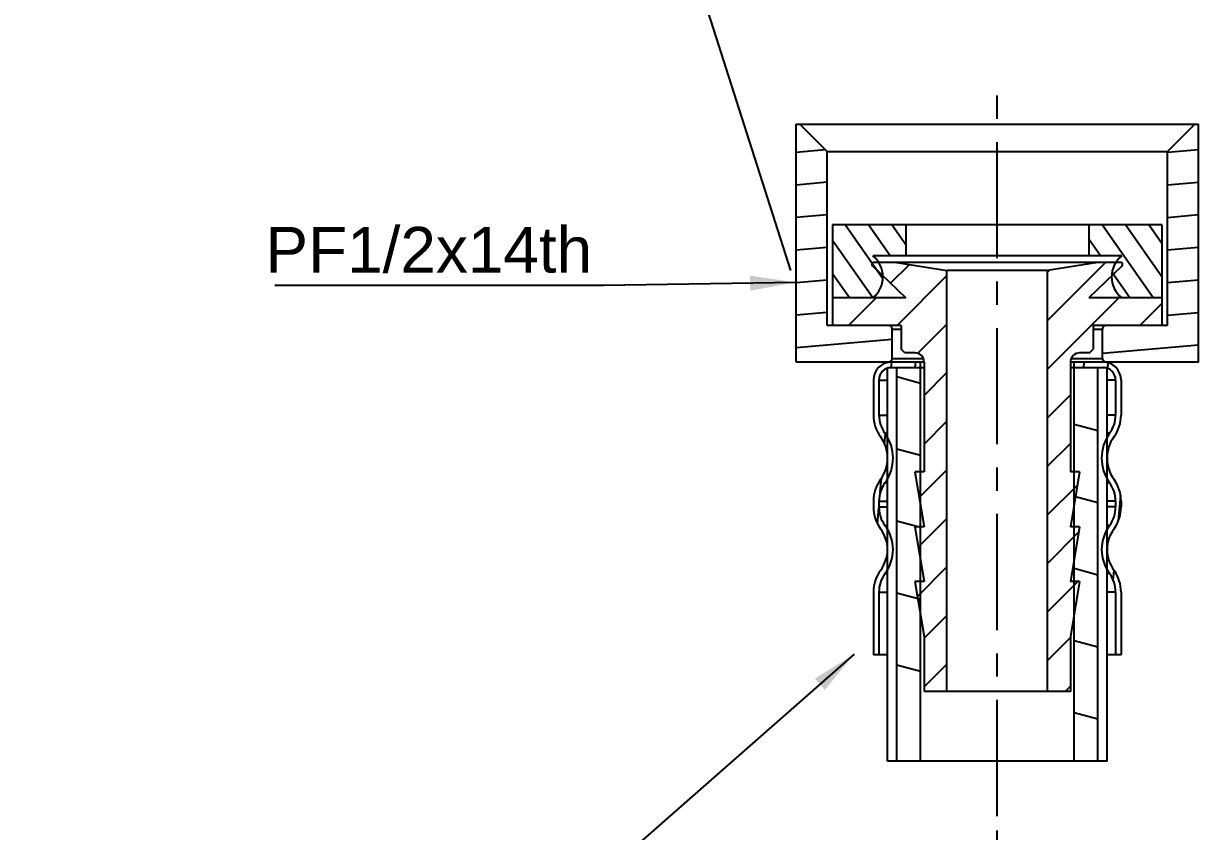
# Model space of a CAD drawing. Header units: millimetres. Extents: x 601 to 1195, y -13 to 407.
# Drawn here: x 927.2 to 991.4, y 268.8 to 312.9 of the extents above; entities that cross this region are included whole.
import ezdxf

# ---------------------------------------------------------------- set-up
doc = ezdxf.new("R2010")
doc.units = ezdxf.units.MM
doc.header["$LTSCALE"] = 0.1
doc.linetypes.add('CENTERX2', pattern=[101.6, 63.5, -12.7, 12.7, -12.7])
doc.layers.add('CENTER', color=1, linetype='CENTERX2')
doc.layers.add('DIM', color=3, linetype='Continuous')
doc.styles.get("Standard").update_dxf_attribs({"font": 'arial_0.ttf'})
doc.dimstyles.new('ISO-25', dxfattribs={"dimtxt": 2.5, "dimasz": 2.5, "dimexe": 1.25, "dimexo": 0.625, "dimtad": 1, "dimtxsty": 'Standard', "dimcen": 2.5, "dimadec": 0, "dimazin": 0, "dimtfac": 1, "dimtmove": 0, "dimatfit": 3, "dimfxl": 1, "dimarcsym": 0})

msp = doc.modelspace()

# ---------------------------------------------------------------- hatches: boundary and pattern name
at = {"linetype": 'Continuous'}
h = msp.add_hatch(dxfattribs=at)
h.set_pattern_fill('DEFAULT__3', color=2, scale=1.773024, angle=-175, style=0, pattern_type=0)
h.set_pattern_definition([(185, (1200.7126, 126.7888), (0.154529, -1.766277), [])])
edge = h.paths.add_edge_path()
edge.add_line((974.647, 294.621), (974.647, 296.221))
edge.add_spline(control_points=[(974.647, 294.621), (974.647, 294.504), (974.564, 294.421), (974.447, 294.421)], knot_values=[0, 0, 0, 0, 1, 1, 1, 1], weights=[1, 0.804738, 0.804738, 1], degree=3, periodic=0)
edge.add_line((969.397, 294.421), (974.447, 294.421))
edge.add_line((969.397, 294.421), (969.397, 307.421))
edge.add_line((969.397, 307.421), (969.597, 307.421))
edge.add_line((971.097, 305.921), (969.597, 307.421))
edge.add_line((971.097, 296.421), (971.097, 305.921))
edge.add_line((971.097, 296.421), (974.447, 296.421))
edge.add_spline(control_points=[(974.447, 296.421), (974.564, 296.421), (974.647, 296.339), (974.647, 296.221)], knot_values=[0, 0, 0, 0, 1, 1, 1, 1], weights=[1, 0.804738, 0.804738, 1], degree=3, periodic=0)
edge = h.paths.add_edge_path()
edge.add_line((986.147, 294.621), (986.147, 296.221))
edge.add_spline(control_points=[(986.347, 296.421), (986.23, 296.421), (986.147, 296.339), (986.147, 296.221)], knot_values=[0, 0, 0, 0, 1, 1, 1, 1], weights=[1, 0.804738, 0.804738, 1], degree=3, periodic=0)
edge.add_line((986.347, 296.421), (989.697, 296.421))
edge.add_line((989.697, 296.421), (989.697, 305.921))
edge.add_line((989.697, 305.921), (991.197, 307.421))
edge.add_line((991.197, 307.421), (991.397, 307.421))
edge.add_line((991.397, 294.421), (991.397, 307.421))
edge.add_line((986.347, 294.421), (991.397, 294.421))
edge.add_spline(control_points=[(986.147, 294.621), (986.147, 294.504), (986.23, 294.421), (986.347, 294.421)], knot_values=[0, 0, 0, 0, 1, 1, 1, 1], weights=[1, 0.804738, 0.804738, 1], degree=3, periodic=0)
h = msp.add_hatch(dxfattribs=at)
h.set_pattern_fill('DEFAULT__4', color=2, scale=1.04623, angle=-55, style=0, pattern_type=0)
h.set_pattern_definition([(305, (1200.7126, 126.7888), (0.857021, 0.6000926), [])])
edge = h.paths.add_edge_path()
edge.add_spline(control_points=[(973.597, 297.921), (974.391, 298.561), (974.391, 299.581), (973.597, 300.221)], knot_values=[0, 0, 0, 0, 1, 1, 1, 1], weights=[1, 0.751795, 0.751795, 1], degree=3, periodic=0)
edge.add_line((973.597, 297.921), (971.397, 297.921))
edge.add_line((971.397, 301.921), (971.397, 297.921))
edge.add_line((975.397, 301.921), (971.397, 301.921))
edge.add_line((975.397, 301.921), (975.397, 300.221))
edge.add_line((975.397, 300.221), (973.597, 300.221))
edge = h.paths.add_edge_path()
edge.add_spline(control_points=[(987.197, 297.921), (986.403, 298.561), (986.403, 299.581), (987.197, 300.221)], knot_values=[0, 0, 0, 0, 1, 1, 1, 1], weights=[1, 0.751795, 0.751795, 1], degree=3, periodic=0)
edge.add_line((987.197, 300.221), (985.397, 300.221))
edge.add_line((985.397, 301.921), (985.397, 300.221))
edge.add_line((989.397, 301.921), (985.397, 301.921))
edge.add_line((989.397, 301.921), (989.397, 297.921))
edge.add_line((989.397, 297.921), (987.197, 297.921))
h = msp.add_hatch(dxfattribs=at)
h.set_pattern_fill('DEFAULT__5', color=2, scale=1.876553, angle=-135, style=0, pattern_type=0)
h.set_pattern_definition([(225, (1200.7126, 126.7888), (1.326923, -1.326923), [])])
edge = h.paths.add_edge_path()
edge.add_line((985.447, 294.921), (984.897, 294.921))
edge.add_spline(control_points=[(984.397, 294.421), (984.397, 294.714), (984.604, 294.921), (984.897, 294.921)], knot_values=[0, 0, 0, 0, 1, 1, 1, 1], weights=[1, 0.804738, 0.804738, 1], degree=3, periodic=0)
edge.add_line((984.397, 294.421), (984.397, 288.421))
edge.add_line((984.897, 288.421), (984.397, 288.421))
edge.add_line((984.897, 288.421), (984.397, 285.421))
edge.add_line((984.897, 285.421), (984.397, 285.421))
edge.add_line((984.897, 285.421), (984.397, 282.421))
edge.add_line((984.897, 282.421), (984.397, 282.421))
edge.add_line((984.897, 282.421), (984.397, 279.421))
edge.add_line((984.397, 279.421), (984.397, 276.421))
edge.add_line((984.397, 276.421), (983.147, 276.421))
edge.add_line((983.147, 276.421), (983.147, 299.421))
edge.add_line((985.897, 299.854), (983.147, 299.421))
edge.add_line((987.15, 299.854), (985.897, 299.854))
edge.add_spline(control_points=[(987.15, 299.854), (987.256, 299.854), (987.296, 299.756), (987.219, 299.682)], knot_values=[0, 0, 0, 0, 1, 1, 1, 1], weights=[1, 0.583191, 0.583191, 1], degree=3, periodic=0)
edge.add_line((987.219, 299.682), (985.397, 297.921))
edge.add_line((989.397, 297.921), (985.397, 297.921))
edge.add_line((989.397, 297.921), (989.397, 296.421))
edge.add_line((989.397, 296.421), (985.647, 296.421))
edge.add_line((985.647, 296.421), (985.647, 295.121))
edge.add_line((985.447, 294.921), (985.647, 295.121))
edge = h.paths.add_edge_path()
edge.add_line((975.897, 294.921), (975.347, 294.921))
edge.add_line((975.347, 294.921), (975.147, 295.121))
edge.add_line((975.147, 296.421), (975.147, 295.121))
edge.add_line((975.147, 296.421), (971.397, 296.421))
edge.add_line((971.397, 297.921), (971.397, 296.421))
edge.add_line((975.397, 297.921), (971.397, 297.921))
edge.add_line((973.575, 299.682), (975.397, 297.921))
edge.add_spline(control_points=[(973.645, 299.854), (973.539, 299.854), (973.499, 299.756), (973.575, 299.682)], knot_values=[0, 0, 0, 0, 1, 1, 1, 1], weights=[1, 0.583191, 0.583191, 1], degree=3, periodic=0)
edge.add_line((974.897, 299.854), (973.645, 299.854))
edge.add_line((974.897, 299.854), (977.647, 299.421))
edge.add_line((977.647, 276.421), (977.647, 299.421))
edge.add_line((977.647, 276.421), (976.397, 276.421))
edge.add_line((976.397, 279.421), (976.397, 276.421))
edge.add_line((975.897, 282.421), (976.397, 279.421))
edge.add_line((976.397, 282.421), (975.897, 282.421))
edge.add_line((975.897, 285.421), (976.397, 282.421))
edge.add_line((976.397, 285.421), (975.897, 285.421))
edge.add_line((975.897, 288.421), (976.397, 285.421))
edge.add_line((976.397, 288.421), (975.897, 288.421))
edge.add_line((976.397, 294.421), (976.397, 288.421))
edge.add_spline(control_points=[(976.397, 294.421), (976.397, 294.714), (976.19, 294.921), (975.897, 294.921)], knot_values=[0, 0, 0, 0, 1, 1, 1, 1], weights=[1, 0.804738, 0.804738, 1], degree=3, periodic=0)
h = msp.add_hatch(dxfattribs=at)
h.set_pattern_fill('DEFAULT__2', color=2, scale=1.310587, angle=-95, style=0, pattern_type=0)
h.set_pattern_definition([(265, (1200.7126, 126.7888), (1.3056, -0.114225), [])])
edge = h.paths.add_edge_path()
edge.add_spline(control_points=[(974.616, 294.421), (974.038, 294.421), (973.629, 294.012), (973.629, 293.434)], knot_values=[0, 0, 0, 0, 1, 1, 1, 1], weights=[1, 0.804738, 0.804738, 1], degree=3, periodic=0)
edge.add_line((976.197, 294.421), (974.616, 294.421))
edge.add_line((976.197, 294.421), (976.197, 294.121))
edge.add_line((976.197, 294.121), (974.616, 294.121))
edge.add_spline(control_points=[(974.616, 294.121), (974.214, 294.121), (973.929, 293.837), (973.929, 293.434)], knot_values=[0, 0, 0, 0, 1, 1, 1, 1], weights=[1, 0.804738, 0.804738, 1], degree=3, periodic=0)
edge.add_line((973.929, 293.434), (973.929, 291.515))
edge.add_spline(control_points=[(973.929, 291.515), (973.931, 291.155), (974.044, 290.814), (974.255, 290.523)], knot_values=[0, 0, 0, 0, 1, 1, 1, 1], weights=[1, 0.967712, 0.967712, 1], degree=3, periodic=0)
edge.add_spline(control_points=[(974.697, 289.169), (974.697, 289.66), (974.545, 290.127), (974.255, 290.523)], knot_values=[0, 0, 0, 0, 1, 1, 1, 1], weights=[1, 0.967143, 0.967143, 1], degree=3, periodic=0)
edge.add_spline(control_points=[(974.255, 287.814), (974.545, 288.211), (974.697, 288.677), (974.697, 289.169)], knot_values=[0, 0, 0, 0, 1, 1, 1, 1], weights=[1, 0.967143, 0.967143, 1], degree=3, periodic=0)
edge.add_spline(control_points=[(974.255, 287.814), (974.044, 287.524), (973.931, 287.182), (973.929, 286.822)], knot_values=[0, 0, 0, 0, 1, 1, 1, 1], weights=[1, 0.967712, 0.967712, 1], degree=3, periodic=0)
edge.add_line((973.929, 286.822), (973.929, 286.498))
edge.add_spline(control_points=[(973.929, 286.498), (973.927, 286.132), (974.04, 285.784), (974.255, 285.488)], knot_values=[0, 0, 0, 0, 1, 1, 1, 1], weights=[1, 0.966569, 0.966569, 1], degree=3, periodic=0)
edge.add_spline(control_points=[(974.697, 284.171), (974.689, 284.649), (974.537, 285.102), (974.255, 285.488)], knot_values=[0, 0, 0, 0, 1, 1, 1, 1], weights=[1, 0.968832, 0.968832, 1], degree=3, periodic=0)
edge.add_spline(control_points=[(974.255, 282.855), (974.537, 283.24), (974.689, 283.693), (974.697, 284.171)], knot_values=[0, 0, 0, 0, 1, 1, 1, 1], weights=[1, 0.968832, 0.968832, 1], degree=3, periodic=0)
edge.add_spline(control_points=[(974.255, 282.855), (974.04, 282.559), (973.927, 282.21), (973.929, 281.844)], knot_values=[0, 0, 0, 0, 1, 1, 1, 1], weights=[1, 0.966569, 0.966569, 1], degree=3, periodic=0)
edge.add_line((973.929, 281.844), (973.929, 278.421))
edge.add_line((973.929, 278.421), (973.629, 278.421))
edge.add_line((973.629, 281.844), (973.629, 278.421))
edge.add_spline(control_points=[(974.013, 283.031), (973.76, 282.684), (973.627, 282.275), (973.629, 281.844)], knot_values=[0, 0, 0, 0, 1, 1, 1, 1], weights=[1, 0.966656, 0.966656, 1], degree=3, periodic=0)
edge.add_spline(control_points=[(974.013, 283.031), (974.257, 283.366), (974.389, 283.758), (974.397, 284.171)], knot_values=[0, 0, 0, 0, 1, 1, 1, 1], weights=[1, 0.969082, 0.969082, 1], degree=3, periodic=0)
edge.add_spline(control_points=[(974.397, 284.171), (974.389, 284.585), (974.257, 284.977), (974.013, 285.311)], knot_values=[0, 0, 0, 0, 1, 1, 1, 1], weights=[1, 0.969082, 0.969082, 1], degree=3, periodic=0)
edge.add_spline(control_points=[(973.629, 286.498), (973.627, 286.068), (973.76, 285.658), (974.013, 285.311)], knot_values=[0, 0, 0, 0, 1, 1, 1, 1], weights=[1, 0.966656, 0.966656, 1], degree=3, periodic=0)
edge.add_line((973.629, 286.822), (973.629, 286.498))
edge.add_spline(control_points=[(974.013, 287.991), (973.763, 287.649), (973.631, 287.246), (973.629, 286.822)], knot_values=[0, 0, 0, 0, 1, 1, 1, 1], weights=[1, 0.967627, 0.967627, 1], degree=3, periodic=0)
edge.add_spline(control_points=[(974.013, 287.991), (974.265, 288.336), (974.397, 288.742), (974.397, 289.169)], knot_values=[0, 0, 0, 0, 1, 1, 1, 1], weights=[1, 0.967143, 0.967143, 1], degree=3, periodic=0)
edge.add_spline(control_points=[(974.397, 289.169), (974.397, 289.596), (974.265, 290.001), (974.013, 290.346)], knot_values=[0, 0, 0, 0, 1, 1, 1, 1], weights=[1, 0.967143, 0.967143, 1], degree=3, periodic=0)
edge.add_spline(control_points=[(973.629, 291.515), (973.631, 291.091), (973.763, 290.689), (974.013, 290.346)], knot_values=[0, 0, 0, 0, 1, 1, 1, 1], weights=[1, 0.967627, 0.967627, 1], degree=3, periodic=0)
edge.add_line((973.629, 293.434), (973.629, 291.515))
edge = h.paths.add_edge_path()
edge.add_line((987.166, 278.421), (986.866, 278.421))
edge.add_line((986.866, 281.844), (986.866, 278.421))
edge.add_spline(control_points=[(986.539, 282.855), (986.755, 282.559), (986.868, 282.21), (986.866, 281.844)], knot_values=[0, 0, 0, 0, 1, 1, 1, 1], weights=[1, 0.966569, 0.966569, 1], degree=3, periodic=0)
edge.add_spline(control_points=[(986.539, 282.855), (986.257, 283.24), (986.106, 283.693), (986.098, 284.171)], knot_values=[0, 0, 0, 0, 1, 1, 1, 1], weights=[1, 0.968832, 0.968832, 1], degree=3, periodic=0)
edge.add_spline(control_points=[(986.098, 284.171), (986.106, 284.649), (986.257, 285.102), (986.539, 285.488)], knot_values=[0, 0, 0, 0, 1, 1, 1, 1], weights=[1, 0.968832, 0.968832, 1], degree=3, periodic=0)
edge.add_spline(control_points=[(986.866, 286.498), (986.868, 286.132), (986.755, 285.784), (986.539, 285.488)], knot_values=[0, 0, 0, 0, 1, 1, 1, 1], weights=[1, 0.966569, 0.966569, 1], degree=3, periodic=0)
edge.add_line((986.866, 286.822), (986.866, 286.498))
edge.add_spline(control_points=[(986.539, 287.814), (986.751, 287.524), (986.864, 287.182), (986.866, 286.822)], knot_values=[0, 0, 0, 0, 1, 1, 1, 1], weights=[1, 0.967712, 0.967712, 1], degree=3, periodic=0)
edge.add_spline(control_points=[(986.539, 287.814), (986.25, 288.211), (986.097, 288.677), (986.097, 289.169)], knot_values=[0, 0, 0, 0, 1, 1, 1, 1], weights=[1, 0.967143, 0.967143, 1], degree=3, periodic=0)
edge.add_spline(control_points=[(986.097, 289.169), (986.097, 289.66), (986.25, 290.127), (986.539, 290.523)], knot_values=[0, 0, 0, 0, 1, 1, 1, 1], weights=[1, 0.967143, 0.967143, 1], degree=3, periodic=0)
edge.add_spline(control_points=[(986.866, 291.515), (986.864, 291.155), (986.751, 290.814), (986.539, 290.523)], knot_values=[0, 0, 0, 0, 1, 1, 1, 1], weights=[1, 0.967712, 0.967712, 1], degree=3, periodic=0)
edge.add_line((986.866, 293.434), (986.866, 291.515))
edge.add_spline(control_points=[(986.178, 294.121), (986.581, 294.121), (986.866, 293.837), (986.866, 293.434)], knot_values=[0, 0, 0, 0, 1, 1, 1, 1], weights=[1, 0.804738, 0.804738, 1], degree=3, periodic=0)
edge.add_line((986.178, 294.121), (984.597, 294.121))
edge.add_line((984.597, 294.421), (984.597, 294.121))
edge.add_line((986.178, 294.421), (984.597, 294.421))
edge.add_spline(control_points=[(986.178, 294.421), (986.757, 294.421), (987.166, 294.012), (987.166, 293.434)], knot_values=[0, 0, 0, 0, 1, 1, 1, 1], weights=[1, 0.804738, 0.804738, 1], degree=3, periodic=0)
edge.add_line((987.166, 293.434), (987.166, 291.515))
edge.add_spline(control_points=[(987.166, 291.515), (987.164, 291.091), (987.031, 290.689), (986.781, 290.346)], knot_values=[0, 0, 0, 0, 1, 1, 1, 1], weights=[1, 0.967627, 0.967627, 1], degree=3, periodic=0)
edge.add_spline(control_points=[(986.397, 289.169), (986.397, 289.596), (986.53, 290.001), (986.781, 290.346)], knot_values=[0, 0, 0, 0, 1, 1, 1, 1], weights=[1, 0.967143, 0.967143, 1], degree=3, periodic=0)
edge.add_spline(control_points=[(986.781, 287.991), (986.53, 288.336), (986.397, 288.742), (986.397, 289.169)], knot_values=[0, 0, 0, 0, 1, 1, 1, 1], weights=[1, 0.967143, 0.967143, 1], degree=3, periodic=0)
edge.add_spline(control_points=[(986.781, 287.991), (987.031, 287.649), (987.164, 287.246), (987.166, 286.822)], knot_values=[0, 0, 0, 0, 1, 1, 1, 1], weights=[1, 0.967627, 0.967627, 1], degree=3, periodic=0)
edge.add_line((987.166, 286.822), (987.166, 286.498))
edge.add_spline(control_points=[(987.166, 286.498), (987.168, 286.068), (987.035, 285.658), (986.781, 285.311)], knot_values=[0, 0, 0, 0, 1, 1, 1, 1], weights=[1, 0.966656, 0.966656, 1], degree=3, periodic=0)
edge.add_spline(control_points=[(986.398, 284.171), (986.406, 284.585), (986.538, 284.977), (986.781, 285.311)], knot_values=[0, 0, 0, 0, 1, 1, 1, 1], weights=[1, 0.969082, 0.969082, 1], degree=3, periodic=0)
edge.add_spline(control_points=[(986.781, 283.031), (986.538, 283.366), (986.406, 283.758), (986.398, 284.171)], knot_values=[0, 0, 0, 0, 1, 1, 1, 1], weights=[1, 0.969082, 0.969082, 1], degree=3, periodic=0)
edge.add_spline(control_points=[(986.781, 283.031), (987.035, 282.684), (987.168, 282.275), (987.166, 281.844)], knot_values=[0, 0, 0, 0, 1, 1, 1, 1], weights=[1, 0.966656, 0.966656, 1], degree=3, periodic=0)
edge.add_line((987.166, 281.844), (987.166, 278.421))
h = msp.add_hatch(dxfattribs=at)
h.set_pattern_fill('DEFAULT__1', color=2, scale=3.803695, angle=-15, style=0, pattern_type=0)
h.set_pattern_definition([(345, (1200.7126, 126.7888), (0.98447, 3.67409), [])])
edge = h.paths.add_edge_path()
edge.add_line((974.897, 294.121), (976.197, 294.121))
edge.add_line((976.197, 274.766), (976.197, 294.121))
edge.add_line((974.897, 274.766), (976.197, 274.766))
edge.add_line((974.897, 274.766), (974.897, 294.121))
edge = h.paths.add_edge_path()
edge.add_line((984.597, 294.121), (985.897, 294.121))
edge.add_line((985.897, 274.766), (985.897, 294.121))
edge.add_line((984.597, 274.766), (985.897, 274.766))
edge.add_line((984.597, 274.766), (984.597, 294.121))

# ---------------------------------------------------------------- linework, layer by layer
at = {"color": 7, "linetype": 'Continuous'}
for p, q in [((969.397, 307.421), (991.397, 307.421)), ((969.397, 294.421), (969.397, 307.421)), ((971.097, 305.921), (969.597, 307.421)), ((989.697, 305.921), (991.197, 307.421)), ((991.397, 294.421), (991.397, 307.421)), ((971.097, 305.921), (989.697, 305.921)), ((971.097, 296.421), (971.097, 305.921)), ((989.697, 296.421), (989.697, 305.921)), ((989.397, 301.921), (971.397, 301.921)), ((971.397, 301.921), (971.397, 296.421)), ((975.397, 301.921), (975.397, 300.221)), ((985.397, 301.921), (985.397, 300.221)), ((989.397, 301.921), (989.397, 296.421)), ((987.197, 300.221), (973.597, 300.221)), ((973.575, 299.682), (975.397, 297.921)), ((987.15, 299.854), (973.645, 299.854)), ((974.897, 299.854), (977.647, 299.421)), ((983.147, 299.421), (977.647, 299.421)), ((977.647, 276.421), (977.647, 299.421)), ((985.897, 299.854), (983.147, 299.421)), ((983.147, 276.421), (983.147, 299.421)), ((987.219, 299.682), (985.397, 297.921)), ((975.397, 297.921), (971.397, 297.921)), ((989.397, 297.921), (985.397, 297.921)), ((975.147, 296.421), (971.097, 296.421)), ((974.647, 296.221), (975.147, 296.221)), ((974.647, 294.621), (974.647, 296.221)), ((975.147, 296.421), (975.147, 295.121)), ((989.697, 296.421), (985.647, 296.421)), ((985.647, 296.421), (985.647, 295.121)), ((985.647, 296.221), (986.147, 296.221)), ((986.147, 294.621), (986.147, 296.221)), ((975.347, 294.921), (975.147, 295.121)), ((975.897, 294.921), (975.347, 294.921)), ((985.447, 294.921), (984.897, 294.921)), ((985.447, 294.921), (985.647, 295.121)), ((976.397, 294.421), (969.397, 294.421)), ((974.647, 294.621), (976.351, 294.621)), ((976.197, 272.608), (976.197, 294.421)), ((976.397, 294.421), (976.397, 288.421)), ((991.397, 294.421), (984.397, 294.421)), ((984.397, 294.421), (984.397, 288.421)), ((984.444, 294.621), (986.147, 294.621)), ((984.597, 272.608), (984.597, 294.421)), ((974.397, 294.121), (976.397, 294.121)), ((974.397, 272.608), (974.397, 294.121)), ((974.897, 272.608), (974.897, 294.121)), ((984.397, 294.121), (986.397, 294.121)), ((985.897, 272.608), (985.897, 294.121)), ((986.397, 272.608), (986.397, 294.121)), ((973.629, 293.434), (973.629, 291.515)), ((973.929, 293.434), (974.397, 293.434)), ((973.929, 293.434), (973.929, 291.515)), ((986.866, 293.434), (986.397, 293.434)), ((986.866, 293.434), (986.866, 291.515)), ((987.166, 293.434), (987.166, 291.515)), ((973.929, 291.515), (974.397, 291.515)), ((986.866, 291.515), (986.397, 291.515)), ((974.255, 290.523), (974.397, 290.523)), ((986.539, 290.523), (986.397, 290.523)), ((976.397, 288.421), (975.897, 288.421)), ((975.897, 288.421), (976.397, 285.421)), ((984.897, 288.421), (984.397, 288.421)), ((984.897, 288.421), (984.397, 285.421)), ((974.255, 287.814), (974.397, 287.814)), ((986.539, 287.814), (986.397, 287.814)), ((973.629, 286.822), (973.629, 286.498)), ((973.929, 286.822), (974.397, 286.822)), ((973.929, 286.822), (973.929, 286.498)), ((973.929, 286.498), (974.397, 286.498)), ((986.866, 286.822), (986.397, 286.822)), ((986.866, 286.498), (986.397, 286.498)), ((986.866, 286.822), (986.866, 286.498)), ((987.166, 286.822), (987.166, 286.498)), ((974.255, 285.488), (974.397, 285.488)), ((976.397, 285.421), (975.897, 285.421)), ((975.897, 285.421), (976.397, 282.421)), ((984.897, 285.421), (984.397, 285.421)), ((984.897, 285.421), (984.397, 282.421)), ((986.539, 285.488), (986.397, 285.488)), ((974.255, 282.855), (974.397, 282.855)), ((986.539, 282.855), (986.397, 282.855)), ((976.397, 282.421), (975.897, 282.421)), ((975.897, 282.421), (976.397, 279.421)), ((984.897, 282.421), (984.397, 282.421)), ((984.897, 282.421), (984.397, 279.421)), ((973.629, 281.844), (973.629, 278.421)), ((973.929, 281.844), (974.397, 281.844)), ((973.929, 281.844), (973.929, 278.421)), ((986.866, 281.844), (986.397, 281.844)), ((986.866, 281.844), (986.866, 278.421)), ((987.166, 281.844), (987.166, 278.421)), ((976.397, 279.421), (976.397, 276.421)), ((984.397, 279.421), (984.397, 276.421)), ((974.397, 278.421), (973.629, 278.421)), ((987.166, 278.421), (986.397, 278.421)), ((984.397, 276.421), (976.397, 276.421)), ((986.397, 272.608), (974.397, 272.608))]:
    msp.add_line(p, q, dxfattribs=at)
for centre, radius, start, end in [((972.67, 299.071), 1.477, 308.88007, 51.11993), ((988.125, 299.071), 1.477, 128.88007, 231.11993), ((973.645, 299.754), 0.1, 90, 225.97774), ((987.15, 299.754), 0.1, 314.02226, 90), ((974.447, 296.221), 0.2, 0, 90), ((986.347, 296.221), 0.2, 90, 180), ((975.897, 294.421), 0.5, 0, 90), ((984.897, 294.421), 0.5, 90, 180), ((974.616, 293.434), 0.987, 90, 180), ((974.447, 294.621), 0.2, 270, 0), ((986.347, 294.621), 0.2, 180, 270), ((986.178, 293.434), 0.987, 0, 90), ((974.616, 293.434), 0.687, 90, 180), ((986.178, 293.434), 0.687, 0, 90), ((975.627, 291.524), 1.998, 180.26928, 216.12652), ((975.627, 291.524), 1.698, 180.31686, 216.12652), ((985.168, 291.524), 1.698, 323.87348, 359.68314), ((985.168, 291.524), 1.998, 323.87348, 359.73072), ((972.4, 289.169), 1.998, 323.87348, 36.12652), ((972.4, 289.169), 2.298, 323.87348, 36.12652), ((988.395, 289.169), 2.298, 143.87348, 216.12652), ((988.395, 289.169), 1.998, 143.87348, 216.12652), ((975.627, 286.813), 1.998, 143.87348, 179.73072), ((975.627, 286.813), 1.698, 143.87348, 179.68314), ((985.168, 286.813), 1.698, 0.31686, 36.12652), ((985.168, 286.813), 1.998, 0.26928, 36.12652), ((975.627, 286.489), 1.998, 179.73072, 216.12652), ((975.627, 286.489), 1.698, 179.68314, 216.12652), ((985.168, 286.489), 1.698, 323.87348, 0.31686), ((985.168, 286.489), 1.998, 323.87348, 0.26928), ((972.4, 284.133), 1.998, 1.09059, 36.12652), ((972.4, 284.133), 2.298, 0.94818, 36.12652), ((988.395, 284.133), 2.298, 143.87348, 179.05182), ((988.395, 284.133), 1.998, 143.87348, 178.90941), ((972.4, 284.209), 1.998, 323.87348, 358.90941), ((972.4, 284.209), 2.298, 323.87348, 359.05182), ((988.395, 284.209), 2.298, 180.94818, 216.12652), ((988.395, 284.209), 1.998, 181.09059, 216.12652), ((975.627, 281.854), 1.998, 143.87348, 180.26928), ((975.627, 281.854), 1.698, 143.87348, 180.31686), ((985.168, 281.854), 1.698, 359.68314, 36.12652), ((985.168, 281.854), 1.998, 359.73072, 36.12652)]:
    msp.add_arc(centre, radius, start, end, dxfattribs=at)
at = {"layer": 'CENTER'}
for p, q in [((980.397, 269.608), (980.397, 310.248)), ((980.397, 138.001), (980.397, 269.608))]:
    msp.add_line(p, q, dxfattribs=at)
at = {"layer": 'DIM'}
msp.add_line((962.013, 321.595), (969.089, 299.424), dxfattribs=at)

# ---------------------------------------------------------------- texts
at = {"layer": 'DIM', "insert": (958.25, 301.806), "char_height": 2.5, "attachment_point": 3}
msp.add_mtext('PF1/2x14th', dxfattribs=at)

# ---------------------------------------------------------------- leaders
at = {"layer": 'DIM', "annotation_type": 0, "has_hookline": 1, "hookline_direction": 1}
for points, text_width in [([(969.384, 298.774), (958.875, 298.596)], 17.355), ([(972.575, 278.457), (955.989, 263.905), (953.489, 263.905)], 25.701)]:
    msp.add_leader(points, dimstyle='ISO-25', dxfattribs=dict(at, text_width=text_width))

doc.saveas('drawing.dxf')
